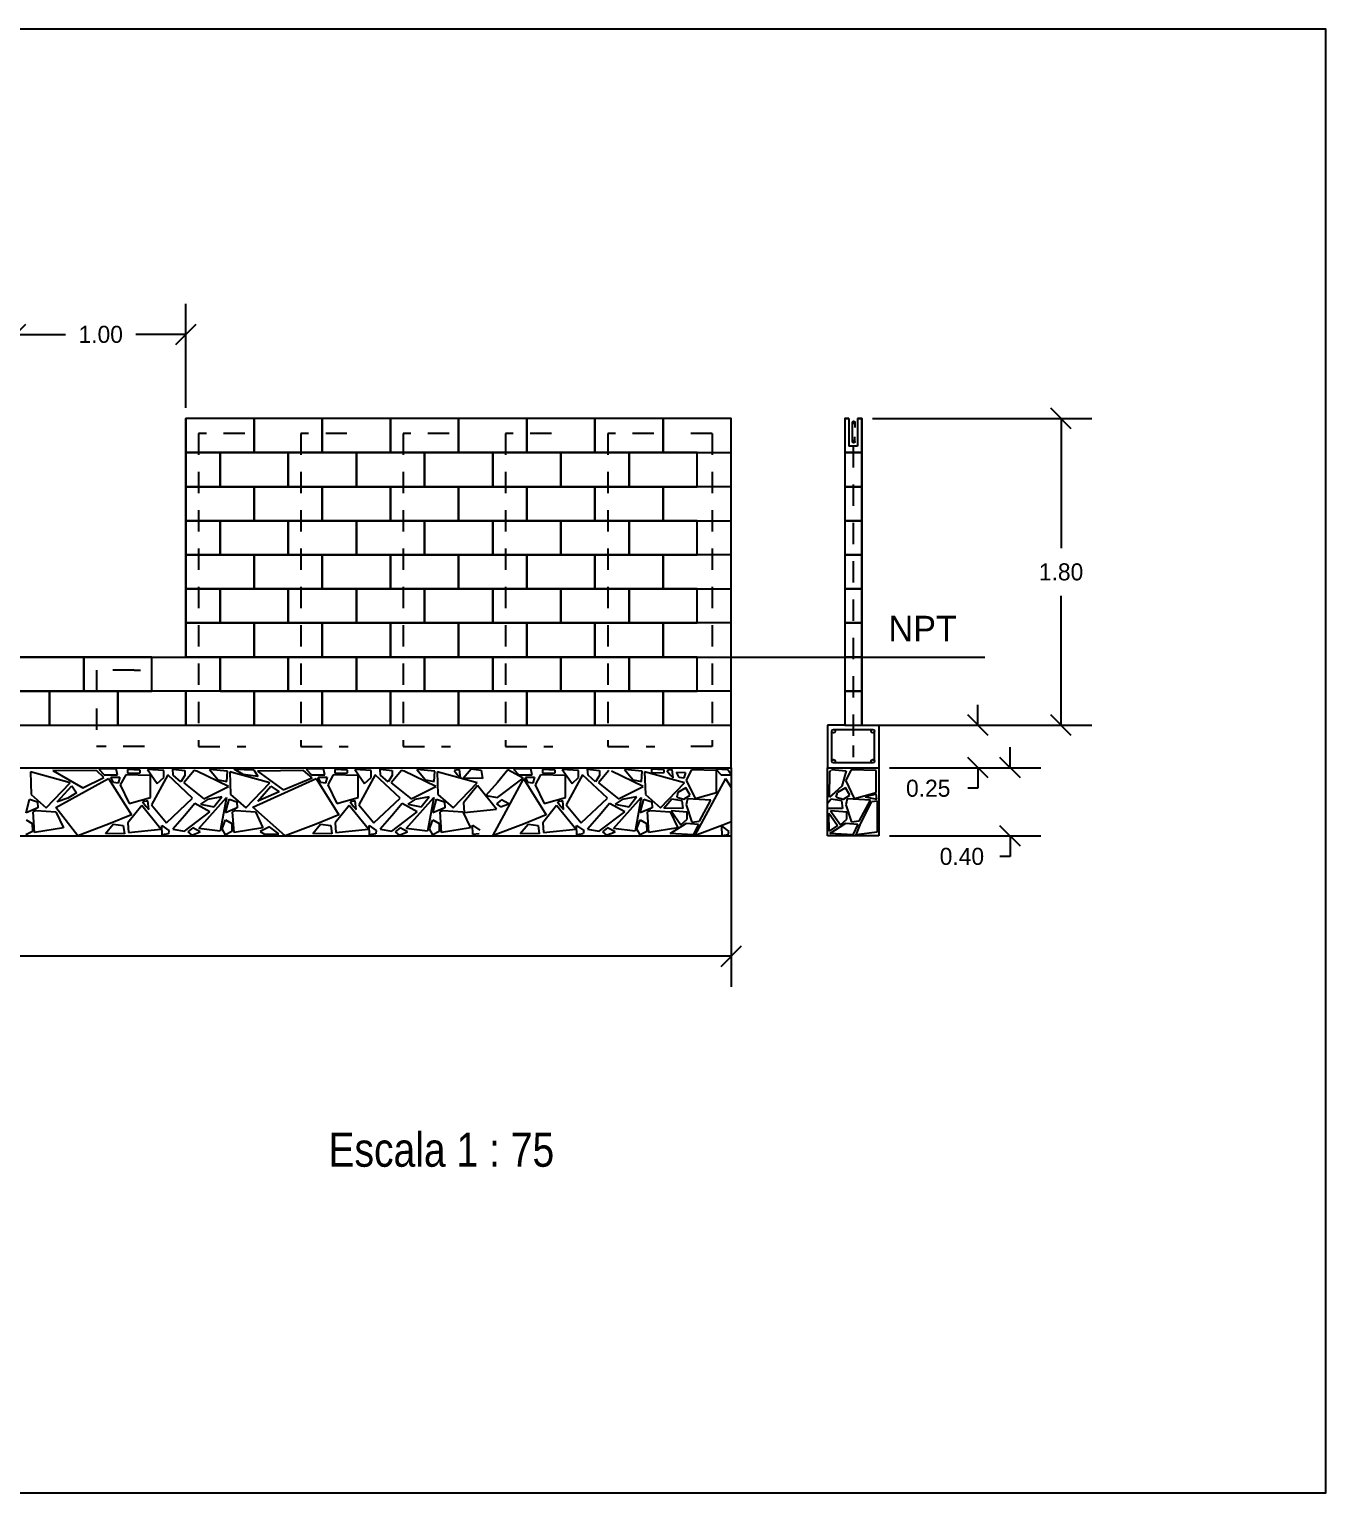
# Model space of a CAD drawing. Extents: x -52 to 126, y -84 to 6.
# Drawn here: x -15.64 to -8.03, y -3.37 to 5.22 of the extents above; entities that cross this region are included whole.
import ezdxf
from ezdxf.enums import TextEntityAlignment as Align

# ---------------------------------------------------------------- set-up
doc = ezdxf.new("R2010")
doc.units = 0
doc.header["$MEASUREMENT"] = 0
doc.linetypes.add('HIDDEN2', pattern=[0.1875, 0.125, -0.0625])
doc.layers.get('0').update_dxf_attribs({"linetype": 'CONTINUOUS'})
doc.layers.get('DEFPOINTS').update_dxf_attribs({"linetype": 'CONTINUOUS'})
for name, color, linetype in [('DIMENSIONES', 2, 'CONTINUOUS'), ('LADRILLO', 8, 'CONTINUOUS'), ('MARCO', 1, 'CONTINUOUS'), ('PAREDES', 7, 'CONTINUOUS'), ('PIEDRAS', 8, 'CONTINUOUS'), ('PUERTAS', 6, 'CONTINUOUS'), ('REFUERZO', 3, 'CONTINUOUS'), ('TERRENO', 3, 'CONTINUOUS'), ('TEXTOS', 3, 'CONTINUOUS')]:
    doc.layers.add(name, color=color, linetype=linetype)
doc.styles.add('CITYBLUEPRINT', font='CIBT____.PFB', dxfattribs={"height": 0.2})
doc.styles.add('STYLE1', font='ARIALN.TTF', dxfattribs={"height": 0.2})
doc.dimstyles.get("Standard").update_dxf_attribs({"dimtxt": 0.18, "dimasz": 0.18, "dimexe": 0.18, "dimexo": 0.0625, "dimgap": 0.09, "dimtad": 0, "dimtih": 1, "dimtoh": 1, "dimzin": 0, "dimtxsty": 'CITYBLUEPRINT', "dimcen": 0.09, "dimazin": 3, "dimtfac": 1, "dimtofl": 0, "dimtmove": 0, "dimatfit": 3, "dimtolj": 1, "dimtzin": 0})

# ---------------------------------------------------------------- blocks, each defined once
blk = doc.blocks.new('*D53')
at = {"color": 0, "linetype": 'BYBLOCK'}
for p, q in [((-11.5226, 0.5074), (-11.5226, -0.3988)), ((-26.7226, 0.4245), (-26.7226, -0.3988)), ((-26.7826, -0.2788), (-26.6626, -0.1588)), ((-11.5826, -0.2788), (-11.4626, -0.1588)), ((-26.7226, -0.2188), (-19.3876, -0.2188)), ((-11.5226, -0.2188), (-18.8576, -0.2188))]:
    blk.add_line(p, q, dxfattribs=at)
at = {"layer": 'DEFPOINTS', "color": 0, "linetype": 'BYBLOCK'}
for p in [(-11.5226, 0.5699), (-26.7226, 0.487), (-11.5226, -0.2188)]:
    blk.add_point(p, dxfattribs=at)
at = {"color": 0, "linetype": 'BYBLOCK'}
blk.add_text('15.20', height=0.1, dxfattribs=at).set_placement((-19.1226, -0.2188), align=Align.MIDDLE_CENTER)
blk = doc.blocks.new('*D54')
at = {"color": 0, "linetype": 'BYBLOCK'}
for p, q in [((-15.7226, 2.9995), (-15.7226, 3.6112)), ((-14.7226, 2.9995), (-14.7226, 3.6112)), ((-15.7826, 3.3712), (-15.6626, 3.4912)), ((-14.7826, 3.3712), (-14.6626, 3.4912)), ((-15.7226, 3.4312), (-15.4292, 3.4312)), ((-14.7226, 3.4312), (-15.0159, 3.4312))]:
    blk.add_line(p, q, dxfattribs=at)
at = {"layer": 'DEFPOINTS', "color": 0, "linetype": 'BYBLOCK'}
for p in [(-14.7226, 3.4312), (-15.7226, 2.937), (-14.7226, 2.937)]:
    blk.add_point(p, dxfattribs=at)
at = {"color": 0, "linetype": 'BYBLOCK'}
blk.add_text('1.00', height=0.1, dxfattribs=at).set_placement((-15.2226, 3.4312), align=Align.MIDDLE_CENTER)
blk = doc.blocks.new('*D55')
at = {"color": 0, "linetype": 'BYBLOCK'}
for p, q in [((-9.8261, 0.827), (-9.9461, 0.947)), ((-9.8861, 0.887), (-9.8861, 1.007)), ((-10.5948, 0.887), (-9.7061, 0.887)), ((-9.8261, 0.427), (-9.9461, 0.547)), ((-10.5948, 0.487), (-9.7061, 0.487)), ((-9.8861, 0.487), (-9.8861, 0.367)), ((-9.8861, 0.367), (-9.9461, 0.367))]:
    blk.add_line(p, q, dxfattribs=at)
at = {"layer": 'DEFPOINTS', "color": 0, "linetype": 'BYBLOCK'}
for p in [(-10.6573, 0.887), (-10.6573, 0.487), (-9.8861, 0.487)]:
    blk.add_point(p, dxfattribs=at)
at = {"color": 0, "linetype": 'BYBLOCK'}
blk.add_text('0.40', height=0.1, dxfattribs=at).set_placement((-10.1694, 0.367), align=Align.MIDDLE_CENTER)
blk = doc.blocks.new('*D56')
at = {"color": 0, "linetype": 'BYBLOCK'}
for p, q in [((-10.0755, 1.137), (-10.0755, 1.257)), ((-10.5948, 1.137), (-9.8955, 1.137)), ((-10.0155, 1.077), (-10.1355, 1.197)), ((-10.0155, 0.827), (-10.1355, 0.947)), ((-10.5948, 0.887), (-9.8955, 0.887)), ((-10.0755, 0.887), (-10.0755, 0.767)), ((-10.0755, 0.767), (-10.1355, 0.767))]:
    blk.add_line(p, q, dxfattribs=at)
at = {"layer": 'DEFPOINTS', "color": 0, "linetype": 'BYBLOCK'}
for p in [(-10.6573, 1.137), (-10.6573, 0.887), (-10.0755, 0.887)]:
    blk.add_point(p, dxfattribs=at)
at = {"color": 0, "linetype": 'BYBLOCK'}
blk.add_text('0.25', height=0.1, dxfattribs=at).set_placement((-10.3672, 0.767), align=Align.MIDDLE_CENTER)
blk = doc.blocks.new('*D57')
at = {"color": 0, "linetype": 'BYBLOCK'}
for p, q in [((-10.6948, 2.937), (-9.4074, 2.937)), ((-9.5274, 2.877), (-9.6474, 2.997)), ((-9.5874, 2.937), (-9.5874, 2.177)), ((-9.5874, 1.137), (-9.5874, 1.897)), ((-10.6948, 1.137), (-9.4074, 1.137)), ((-9.5274, 1.077), (-9.6474, 1.197))]:
    blk.add_line(p, q, dxfattribs=at)
at = {"layer": 'DEFPOINTS', "color": 0, "linetype": 'BYBLOCK'}
for p in [(-10.7573, 2.937), (-9.5874, 2.937), (-10.7573, 1.137)]:
    blk.add_point(p, dxfattribs=at)
at = {"color": 0, "linetype": 'BYBLOCK'}
blk.add_text('1.80', height=0.1, dxfattribs=at).set_placement((-9.5874, 2.037), align=Align.MIDDLE_CENTER)

msp = doc.modelspace()

# ---------------------------------------------------------------- linework, layer by layer
at = {"layer": 'LADRILLO'}
for points in [[(-14.3226, 2.737), (-14.3226, 2.937), (-14.7226, 2.937), (-14.7226, 2.737)], [(-13.9226, 2.737), (-13.9226, 2.937), (-14.3226, 2.937), (-14.3226, 2.737)], [(-13.5226, 2.737), (-13.5226, 2.937), (-13.9226, 2.937), (-13.9226, 2.737)], [(-13.1226, 2.737), (-13.1226, 2.937), (-13.5226, 2.937), (-13.5226, 2.737)], [(-12.7226, 2.737), (-12.7226, 2.937), (-13.1226, 2.937), (-13.1226, 2.737)], [(-12.3226, 2.737), (-12.3226, 2.937), (-12.7226, 2.937), (-12.7226, 2.737)], [(-11.9226, 2.737), (-11.9226, 2.937), (-12.3226, 2.937), (-12.3226, 2.737)], [(-11.5226, 2.737), (-11.5226, 2.937), (-11.9226, 2.937), (-11.9226, 2.737)], [(-14.1226, 2.537), (-14.1226, 2.737), (-14.5226, 2.737), (-14.5226, 2.537)], [(-13.7226, 2.537), (-13.7226, 2.737), (-14.1226, 2.737), (-14.1226, 2.537)], [(-13.3226, 2.537), (-13.3226, 2.737), (-13.7226, 2.737), (-13.7226, 2.537)], [(-12.9226, 2.537), (-12.9226, 2.737), (-13.3226, 2.737), (-13.3226, 2.537)], [(-12.5226, 2.537), (-12.5226, 2.737), (-12.9226, 2.737), (-12.9226, 2.537)], [(-12.1226, 2.537), (-12.1226, 2.737), (-12.5226, 2.737), (-12.5226, 2.537)], [(-11.7226, 2.537), (-11.7226, 2.737), (-12.1226, 2.737), (-12.1226, 2.537)], [(-10.8573, 2.537), (-10.7573, 2.537), (-10.7573, 2.737), (-10.8573, 2.737)], [(-14.3226, 2.337), (-14.3226, 2.537), (-14.7226, 2.537), (-14.7226, 2.337)], [(-13.9226, 2.337), (-13.9226, 2.537), (-14.3226, 2.537), (-14.3226, 2.337)], [(-13.5226, 2.337), (-13.5226, 2.537), (-13.9226, 2.537), (-13.9226, 2.337)], [(-13.1226, 2.337), (-13.1226, 2.537), (-13.5226, 2.537), (-13.5226, 2.337)], [(-12.7226, 2.337), (-12.7226, 2.537), (-13.1226, 2.537), (-13.1226, 2.337)], [(-12.3226, 2.337), (-12.3226, 2.537), (-12.7226, 2.537), (-12.7226, 2.337)], [(-11.9226, 2.337), (-11.9226, 2.537), (-12.3226, 2.537), (-12.3226, 2.337)], [(-11.5226, 2.337), (-11.5226, 2.537), (-11.9226, 2.537), (-11.9226, 2.337)], [(-10.8573, 2.337), (-10.7573, 2.337), (-10.7573, 2.537), (-10.8573, 2.537)], [(-14.1226, 2.137), (-14.1226, 2.337), (-14.5226, 2.337), (-14.5226, 2.137)], [(-13.7226, 2.137), (-13.7226, 2.337), (-14.1226, 2.337), (-14.1226, 2.137)], [(-13.3226, 2.137), (-13.3226, 2.337), (-13.7226, 2.337), (-13.7226, 2.137)], [(-12.9226, 2.137), (-12.9226, 2.337), (-13.3226, 2.337), (-13.3226, 2.137)], [(-12.5226, 2.137), (-12.5226, 2.337), (-12.9226, 2.337), (-12.9226, 2.137)], [(-12.1226, 2.137), (-12.1226, 2.337), (-12.5226, 2.337), (-12.5226, 2.137)], [(-11.7226, 2.137), (-11.7226, 2.337), (-12.1226, 2.337), (-12.1226, 2.137)], [(-10.8573, 2.137), (-10.7573, 2.137), (-10.7573, 2.337), (-10.8573, 2.337)], [(-14.3226, 1.937), (-14.3226, 2.137), (-14.7226, 2.137), (-14.7226, 1.937)], [(-13.9226, 1.937), (-13.9226, 2.137), (-14.3226, 2.137), (-14.3226, 1.937)], [(-13.5226, 1.937), (-13.5226, 2.137), (-13.9226, 2.137), (-13.9226, 1.937)], [(-13.1226, 1.937), (-13.1226, 2.137), (-13.5226, 2.137), (-13.5226, 1.937)], [(-12.7226, 1.937), (-12.7226, 2.137), (-13.1226, 2.137), (-13.1226, 1.937)], [(-12.3226, 1.937), (-12.3226, 2.137), (-12.7226, 2.137), (-12.7226, 1.937)], [(-11.9226, 1.937), (-11.9226, 2.137), (-12.3226, 2.137), (-12.3226, 1.937)], [(-11.5226, 1.937), (-11.5226, 2.137), (-11.9226, 2.137), (-11.9226, 1.937)], [(-10.8573, 1.937), (-10.7573, 1.937), (-10.7573, 2.137), (-10.8573, 2.137)], [(-14.1226, 1.737), (-14.1226, 1.937), (-14.5226, 1.937), (-14.5226, 1.737)], [(-13.7226, 1.737), (-13.7226, 1.937), (-14.1226, 1.937), (-14.1226, 1.737)], [(-13.3226, 1.737), (-13.3226, 1.937), (-13.7226, 1.937), (-13.7226, 1.737)], [(-12.9226, 1.737), (-12.9226, 1.937), (-13.3226, 1.937), (-13.3226, 1.737)], [(-12.5226, 1.737), (-12.5226, 1.937), (-12.9226, 1.937), (-12.9226, 1.737)], [(-12.1226, 1.737), (-12.1226, 1.937), (-12.5226, 1.937), (-12.5226, 1.737)], [(-11.7226, 1.737), (-11.7226, 1.937), (-12.1226, 1.937), (-12.1226, 1.737)], [(-10.8573, 1.737), (-10.7573, 1.737), (-10.7573, 1.937), (-10.8573, 1.937)], [(-14.3226, 1.537), (-14.3226, 1.737), (-14.7226, 1.737), (-14.7226, 1.537)], [(-13.9226, 1.537), (-13.9226, 1.737), (-14.3226, 1.737), (-14.3226, 1.537)], [(-13.5226, 1.537), (-13.5226, 1.737), (-13.9226, 1.737), (-13.9226, 1.537)], [(-13.1226, 1.537), (-13.1226, 1.737), (-13.5226, 1.737), (-13.5226, 1.537)], [(-12.7226, 1.537), (-12.7226, 1.737), (-13.1226, 1.737), (-13.1226, 1.537)], [(-12.3226, 1.537), (-12.3226, 1.737), (-12.7226, 1.737), (-12.7226, 1.537)], [(-11.9226, 1.537), (-11.9226, 1.737), (-12.3226, 1.737), (-12.3226, 1.537)], [(-11.5226, 1.537), (-11.5226, 1.737), (-11.9226, 1.737), (-11.9226, 1.537)], [(-10.8573, 1.537), (-10.7573, 1.537), (-10.7573, 1.737), (-10.8573, 1.737)], [(-15.3226, 1.337), (-15.3226, 1.537), (-15.7226, 1.537), (-15.7226, 1.337)], [(-14.9226, 1.337), (-14.9226, 1.537), (-15.3226, 1.537), (-15.3226, 1.337)], [(-14.1226, 1.337), (-14.1226, 1.537), (-14.5226, 1.537), (-14.5226, 1.337)], [(-13.7226, 1.337), (-13.7226, 1.537), (-14.1226, 1.537), (-14.1226, 1.337)], [(-13.3226, 1.337), (-13.3226, 1.537), (-13.7226, 1.537), (-13.7226, 1.337)], [(-12.9226, 1.337), (-12.9226, 1.537), (-13.3226, 1.537), (-13.3226, 1.337)], [(-12.5226, 1.337), (-12.5226, 1.537), (-12.9226, 1.537), (-12.9226, 1.337)], [(-12.1226, 1.337), (-12.1226, 1.537), (-12.5226, 1.537), (-12.5226, 1.337)], [(-11.7226, 1.337), (-11.7226, 1.537), (-12.1226, 1.537), (-12.1226, 1.337)], [(-10.8573, 1.337), (-10.7573, 1.337), (-10.7573, 1.537), (-10.8573, 1.537)], [(-15.5226, 1.137), (-15.5226, 1.337), (-15.9226, 1.337), (-15.9226, 1.137)], [(-15.1226, 1.137), (-15.1226, 1.337), (-15.5226, 1.337), (-15.5226, 1.137)], [(-14.7226, 1.137), (-14.7226, 1.337), (-15.1226, 1.337), (-15.1226, 1.137)], [(-14.3226, 1.137), (-14.3226, 1.337), (-14.7226, 1.337), (-14.7226, 1.137)], [(-13.9226, 1.137), (-13.9226, 1.337), (-14.3226, 1.337), (-14.3226, 1.137)], [(-13.5226, 1.137), (-13.5226, 1.337), (-13.9226, 1.337), (-13.9226, 1.137)], [(-13.1226, 1.137), (-13.1226, 1.337), (-13.5226, 1.337), (-13.5226, 1.137)], [(-12.7226, 1.137), (-12.7226, 1.337), (-13.1226, 1.337), (-13.1226, 1.137)], [(-12.3226, 1.137), (-12.3226, 1.337), (-12.7226, 1.337), (-12.7226, 1.137)], [(-11.9226, 1.137), (-11.9226, 1.337), (-12.3226, 1.337), (-12.3226, 1.137)], [(-11.5226, 1.137), (-11.5226, 1.337), (-11.9226, 1.337), (-11.9226, 1.137)], [(-10.8573, 1.137), (-10.7573, 1.137), (-10.7573, 1.337), (-10.8573, 1.337)]]:
    msp.add_lwpolyline(points, close=True, dxfattribs=at)
for points in [[(-14.7226, 2.737), (-14.7226, 2.937)], [(-10.8573, 2.737), (-10.7573, 2.737), (-10.7573, 2.937), (-10.7823, 2.937)], [(-10.8323, 2.937), (-10.8573, 2.937), (-10.8573, 2.737)], [(-14.5226, 2.537), (-14.5226, 2.737), (-14.7226, 2.737)], [(-14.7226, 2.537), (-14.5226, 2.537)], [(-14.7226, 2.337), (-14.7226, 2.537)], [(-14.5226, 2.137), (-14.5226, 2.337), (-14.7226, 2.337)], [(-14.7226, 2.137), (-14.5226, 2.137)], [(-14.7226, 1.937), (-14.7226, 2.137)], [(-14.5226, 1.737), (-14.5226, 1.937), (-14.7226, 1.937)], [(-14.7226, 1.537), (-14.7226, 1.737)], [(-14.7226, 1.737), (-14.5226, 1.737)], [(-15.7226, 1.537), (-15.7226, 1.337), (-15.3226, 1.337)], [(-14.5226, 1.337), (-14.5226, 1.537), (-14.7226, 1.537)]]:
    msp.add_lwpolyline(points, dxfattribs=at)
at = {"layer": 'MARCO'}
msp.add_lwpolyline([(-30.1902, 5.222), (-30.1902, -3.3685), (-8.0347, -3.3685), (-8.0347, 5.222)], close=True, dxfattribs=at)
at = {"layer": 'PAREDES'}
for p, q in [((-11.5226, 2.937), (-14.7226, 2.937)), ((-14.7226, 1.537), (-14.7226, 2.937)), ((-10.8573, 2.937), (-10.8573, 1.137)), ((-10.8573, 2.937), (-10.8323, 2.937)), ((-10.8323, 2.937), (-10.8573, 2.937)), ((-10.8573, 2.937), (-10.8573, 2.737)), ((-10.8323, 2.937), (-10.8323, 2.7747)), ((-10.7823, 2.937), (-10.7823, 2.7747)), ((-10.7823, 2.937), (-10.7573, 2.937)), ((-10.7823, 2.937), (-10.7573, 2.937)), ((-10.7573, 2.937), (-10.7573, 1.137)), ((-10.7573, 2.937), (-10.7573, 2.737)), ((-10.7823, 2.7747), (-10.8323, 2.7747)), ((-15.7226, 1.537), (-14.7226, 1.537)), ((-14.7226, 1.537), (-11.5226, 1.537)), ((-10.8573, 1.137), (-10.9573, 1.137)), ((-10.9573, 1.137), (-10.9573, 0.887)), ((-10.8573, 1.137), (-10.7573, 1.137)), ((-10.7573, 1.137), (-10.6573, 1.137)), ((-10.6573, 1.137), (-10.6573, 0.887)), ((-26.7226, 0.887), (-11.5226, 0.887)), ((-11.5226, 0.887), (-11.5226, 0.487)), ((-10.9573, 0.887), (-10.8573, 0.887)), ((-10.9573, 0.487), (-10.9573, 0.887)), ((-10.8573, 0.887), (-10.6573, 0.887)), ((-10.6573, 0.887), (-10.6573, 0.487)), ((-26.7226, 0.487), (-11.5226, 0.487)), ((-10.6573, 0.487), (-10.9573, 0.487))]:
    msp.add_line(p, q, dxfattribs=at)
for points in [[(-26.7226, 2.937), (-26.7226, 1.537), (-26.7226, 1.137), (-11.5226, 1.137)], [(-11.5226, 0.887), (-11.5226, 1.537), (-11.5226, 2.937)]]:
    msp.add_lwpolyline(points, dxfattribs=at)
at = {"layer": 'PIEDRAS'}
for p, q in [((-15.6354, 0.8627), (-15.6314, 0.7293)), ((-15.4009, 0.798), (-15.6354, 0.8627)), ((-15.5031, 0.8718), (-15.3282, 0.769)), ((-15.2459, 0.8684), (-15.5031, 0.8718)), ((-15.2047, 0.829), (-15.2459, 0.8684)), ((-15.1324, 0.88), (-15.2335, 0.8786)), ((-15.2335, 0.8786), (-15.2026, 0.8464)), ((-15.1239, 0.845), (-15.1324, 0.88)), ((-15.065, 0.8772), (-15.065, 0.8562)), ((-14.9906, 0.873), (-15.065, 0.8772)), ((-14.9906, 0.8576), (-14.9906, 0.873)), ((-14.9484, 0.8772), (-14.8909, 0.7945)), ((-14.853, 0.8702), (-14.9484, 0.8772)), ((-14.853, 0.8295), (-14.853, 0.8702)), ((-14.7992, 0.8785), (-14.7288, 0.8719)), ((-14.797, 0.8444), (-14.7992, 0.8785)), ((-14.675, 0.8707), (-14.7356, 0.798)), ((-14.7288, 0.8719), (-14.7288, 0.8423)), ((-14.6588, 0.8667), (-14.675, 0.8707)), ((-14.4728, 0.7778), (-14.6588, 0.8667)), ((-14.5837, 0.8774), (-14.5331, 0.817)), ((-14.4792, 0.8675), (-14.5837, 0.8774)), ((-14.4825, 0.806), (-14.4792, 0.8675)), ((-14.4647, 0.8627), (-14.4607, 0.7293)), ((-14.2302, 0.798), (-14.4647, 0.8627)), ((-14.439, 0.878), (-14.3246, 0.8752)), ((-14.3868, 0.8484), (-14.439, 0.878)), ((-14.3246, 0.8752), (-14.3006, 0.8357)), ((-14.0321, 0.871), (-14.3034, 0.8667)), ((-14.3034, 0.8667), (-14.1522, 0.758)), ((-13.9826, 0.8272), (-14.0321, 0.871)), ((-13.9155, 0.88), (-14.0165, 0.8786)), ((-14.0165, 0.8786), (-13.9857, 0.8464)), ((-13.907, 0.845), (-13.9155, 0.88)), ((-13.8481, 0.8772), (-13.8481, 0.8562)), ((-13.7736, 0.873), (-13.8481, 0.8772)), ((-13.7736, 0.8576), (-13.7736, 0.873)), ((-13.7315, 0.8772), (-13.674, 0.7945)), ((-13.636, 0.8702), (-13.7315, 0.8772)), ((-13.636, 0.8295), (-13.636, 0.8702)), ((-13.5823, 0.8785), (-13.5119, 0.8719)), ((-13.5801, 0.8444), (-13.5823, 0.8785)), ((-13.4581, 0.8707), (-13.5187, 0.798)), ((-13.5119, 0.8719), (-13.5119, 0.8423)), ((-13.4419, 0.8667), (-13.4581, 0.8707)), ((-13.2559, 0.7778), (-13.4419, 0.8667)), ((-13.3668, 0.8774), (-13.3162, 0.817)), ((-13.2623, 0.8675), (-13.3668, 0.8774)), ((-13.2656, 0.806), (-13.2623, 0.8675)), ((-13.2478, 0.8627), (-13.2438, 0.7293)), ((-13.0133, 0.798), (-13.2478, 0.8627)), ((-13.1175, 0.8768), (-13.1484, 0.8712)), ((-13.1484, 0.8712), (-13.1287, 0.8446)), ((-13.1119, 0.8277), (-13.1175, 0.8768)), ((-13.0951, 0.8262), (-13.0487, 0.8809)), ((-13.0487, 0.8809), (-12.9898, 0.8725)), ((-12.9898, 0.8725), (-12.9827, 0.8248)), ((-12.8335, 0.8742), (-12.8942, 0.8014)), ((-12.7446, 0.8257), (-12.8335, 0.8742)), ((-12.6985, 0.88), (-12.7996, 0.8786)), ((-12.7996, 0.8786), (-12.7687, 0.8464)), ((-12.6901, 0.845), (-12.6985, 0.88)), ((-12.6312, 0.8772), (-12.6312, 0.8562)), ((-12.5567, 0.873), (-12.6312, 0.8772)), ((-12.5567, 0.8576), (-12.5567, 0.873)), ((-12.5146, 0.8772), (-12.4571, 0.7945)), ((-12.4191, 0.8702), (-12.5146, 0.8772)), ((-12.4191, 0.8295), (-12.4191, 0.8702)), ((-12.3654, 0.8785), (-12.295, 0.8719)), ((-12.3632, 0.8444), (-12.3654, 0.8785)), ((-12.2412, 0.8707), (-12.3018, 0.798)), ((-12.295, 0.8719), (-12.295, 0.8423)), ((-12.039, 0.7778), (-12.225, 0.8667)), ((-12.1499, 0.8774), (-12.0993, 0.817)), ((-12.0454, 0.8675), (-12.1499, 0.8774)), ((-12.0487, 0.806), (-12.0454, 0.8675)), ((-12.0309, 0.8627), (-12.0269, 0.7293)), ((-11.7964, 0.798), (-12.0309, 0.8627)), ((-11.9901, 0.8786), (-11.9901, 0.8576)), ((-11.9157, 0.8744), (-11.9901, 0.8786)), ((-11.9157, 0.859), (-11.9157, 0.8744)), ((-11.8693, 0.8773), (-11.9002, 0.8717)), ((-11.9002, 0.8717), (-11.8806, 0.845)), ((-11.8637, 0.8282), (-11.8693, 0.8773)), ((-11.8435, 0.8614), (-11.7916, 0.86)), ((-11.8281, 0.8305), (-11.8435, 0.8614)), ((-11.7916, 0.86), (-11.8014, 0.8263)), ((-11.7555, 0.8755), (-11.7878, 0.8149)), ((-11.6099, 0.8715), (-11.7555, 0.8755)), ((-11.6135, 0.8786), (-11.5827, 0.8464)), ((-11.5428, 0.8748), (-11.6135, 0.8786)), ((-11.6099, 0.7422), (-11.6099, 0.8715)), ((-11.5226, 0.8453), (-11.5428, 0.8748)), ((-10.9473, 0.7154), (-10.945, 0.8647)), ((-10.945, 0.8647), (-10.9392, 0.8739)), ((-10.9346, 0.8762), (-10.8489, 0.8693)), ((-10.8489, 0.8693), (-10.8732, 0.7791)), ((-10.8189, 0.8755), (-10.8513, 0.8149)), ((-10.6734, 0.8715), (-10.8189, 0.8755)), ((-10.6734, 0.7422), (-10.6734, 0.8715)), ((-15.5424, 0.6526), (-15.4009, 0.798)), ((-15.486, 0.6542), (-15.176, 0.8249)), ((-15.4791, 0.6867), (-15.3917, 0.781)), ((-15.3917, 0.781), (-15.3642, 0.7398)), ((-15.3282, 0.769), (-15.2047, 0.829)), ((-15.2026, 0.8464), (-15.1239, 0.845)), ((-15.176, 0.8249), (-15.0417, 0.6102)), ((-15.1632, 0.8323), (-15.1113, 0.8309)), ((-15.1478, 0.8015), (-15.1632, 0.8323)), ((-15.1211, 0.7973), (-15.1478, 0.8015)), ((-15.1113, 0.8309), (-15.1211, 0.7973)), ((-15.0752, 0.8465), (-15.1076, 0.7859)), ((-15.1076, 0.7859), (-15.055, 0.6768)), ((-14.9297, 0.8425), (-15.0752, 0.8465)), ((-15.065, 0.8562), (-14.9906, 0.8576)), ((-14.9297, 0.7132), (-14.9297, 0.8425)), ((-14.8286, 0.8465), (-14.9256, 0.6687)), ((-14.8909, 0.7945), (-14.853, 0.8295)), ((-14.6831, 0.7091), (-14.8286, 0.8465)), ((-14.753, 0.8049), (-14.797, 0.8444)), ((-14.7288, 0.8423), (-14.753, 0.8049)), ((-14.7356, 0.798), (-14.6184, 0.7051)), ((-14.6184, 0.7051), (-14.4728, 0.7778)), ((-14.5331, 0.817), (-14.4825, 0.806)), ((-14.3006, 0.8357), (-14.3868, 0.8484)), ((-14.3717, 0.6526), (-14.2302, 0.798)), ((-14.3302, 0.6563), (-13.9591, 0.8249)), ((-14.3006, 0.6916), (-14.2242, 0.7792)), ((-14.2242, 0.7792), (-14.1762, 0.7467)), ((-14.1522, 0.758), (-13.9826, 0.8272)), ((-13.9857, 0.8464), (-13.907, 0.845)), ((-13.9591, 0.8249), (-13.8248, 0.6102)), ((-13.9463, 0.8323), (-13.8944, 0.8309)), ((-13.9309, 0.8015), (-13.9463, 0.8323)), ((-13.9042, 0.7973), (-13.9309, 0.8015)), ((-13.8944, 0.8309), (-13.9042, 0.7973)), ((-13.8583, 0.8465), (-13.8907, 0.7859)), ((-13.8907, 0.7859), (-13.8381, 0.6768)), ((-13.7128, 0.8425), (-13.8583, 0.8465)), ((-13.8481, 0.8562), (-13.7736, 0.8576)), ((-13.7128, 0.7132), (-13.7128, 0.8425)), ((-13.6117, 0.8465), (-13.7087, 0.6687)), ((-13.674, 0.7945), (-13.636, 0.8295)), ((-13.4661, 0.7091), (-13.6117, 0.8465)), ((-13.5361, 0.8049), (-13.5801, 0.8444)), ((-13.5119, 0.8423), (-13.5361, 0.8049)), ((-13.5187, 0.798), (-13.4015, 0.7051)), ((-13.4015, 0.7051), (-13.2559, 0.7778)), ((-13.3162, 0.817), (-13.2656, 0.806)), ((-13.1548, 0.6526), (-13.0133, 0.798)), ((-13.1287, 0.8446), (-13.1119, 0.8277)), ((-12.9827, 0.8248), (-13.0951, 0.8262)), ((-13.0125, 0.7821), (-13.0934, 0.6811)), ((-12.8993, 0.6447), (-13.0125, 0.7821)), ((-12.8942, 0.8014), (-12.9629, 0.7247)), ((-12.7422, 0.8249), (-12.9238, 0.487)), ((-12.8942, 0.7126), (-12.7446, 0.8257)), ((-12.7687, 0.8464), (-12.6901, 0.845)), ((-12.7422, 0.8249), (-12.6079, 0.6102)), ((-12.7294, 0.8323), (-12.6775, 0.8309)), ((-12.714, 0.8015), (-12.7294, 0.8323)), ((-12.6873, 0.7973), (-12.714, 0.8015)), ((-12.6775, 0.8309), (-12.6873, 0.7973)), ((-12.6414, 0.8465), (-12.6738, 0.7859)), ((-12.6738, 0.7859), (-12.6212, 0.6768)), ((-12.4959, 0.8425), (-12.6414, 0.8465)), ((-12.6312, 0.8562), (-12.5567, 0.8576)), ((-12.4959, 0.7132), (-12.4959, 0.8425)), ((-12.3948, 0.8465), (-12.4918, 0.6687)), ((-12.4571, 0.7945), (-12.4191, 0.8295)), ((-12.2492, 0.7091), (-12.3948, 0.8465)), ((-12.3192, 0.8049), (-12.3632, 0.8444)), ((-12.295, 0.8423), (-12.3192, 0.8049)), ((-12.3018, 0.798), (-12.1846, 0.7051)), ((-12.1846, 0.7051), (-12.039, 0.7778)), ((-12.0993, 0.817), (-12.0487, 0.806)), ((-11.9901, 0.8576), (-11.9157, 0.859)), ((-11.9379, 0.6526), (-11.7964, 0.798)), ((-11.8806, 0.845), (-11.8637, 0.8282)), ((-11.8014, 0.8263), (-11.8281, 0.8305)), ((-11.7878, 0.8149), (-11.7353, 0.7058)), ((-11.5561, 0.8249), (-11.7377, 0.487)), ((-11.5827, 0.8464), (-11.5226, 0.8453)), ((-11.5561, 0.8249), (-11.5226, 0.7712)), ((-10.8732, 0.7791), (-10.9149, 0.742)), ((-10.7987, 0.7058), (-10.8513, 0.8149)), ((-15.6609, 0.6225), (-15.64, 0.7027)), ((-15.64, 0.7027), (-15.5939, 0.6862)), ((-15.6314, 0.7293), (-15.5424, 0.6526)), ((-15.4157, 0.709), (-15.4791, 0.6867)), ((-15.3642, 0.7398), (-15.4157, 0.709)), ((-15.055, 0.6768), (-14.9297, 0.7132)), ((-14.9456, 0.692), (-14.9765, 0.6864)), ((-14.94, 0.6429), (-14.9456, 0.692)), ((-14.8367, 0.5637), (-14.6831, 0.7091)), ((-14.6467, 0.5314), (-14.4849, 0.7132)), ((-14.5958, 0.7016), (-14.6376, 0.673)), ((-14.5122, 0.7159), (-14.5958, 0.7016)), ((-14.5584, 0.6577), (-14.5122, 0.7159)), ((-14.4849, 0.7132), (-14.5213, 0.5152)), ((-14.4902, 0.6225), (-14.4693, 0.7027)), ((-14.4693, 0.7027), (-14.4232, 0.6862)), ((-14.4607, 0.7293), (-14.3717, 0.6526)), ((-14.1762, 0.7467), (-14.3006, 0.6916)), ((-13.8381, 0.6768), (-13.7128, 0.7132)), ((-13.7287, 0.692), (-13.7596, 0.6864)), ((-13.7231, 0.6429), (-13.7287, 0.692)), ((-13.6198, 0.5637), (-13.4661, 0.7091)), ((-13.4298, 0.5314), (-13.268, 0.7132)), ((-13.3789, 0.7016), (-13.4207, 0.673)), ((-13.2953, 0.7159), (-13.3789, 0.7016)), ((-13.3415, 0.6577), (-13.2953, 0.7159)), ((-13.268, 0.7132), (-13.3044, 0.5152)), ((-13.2733, 0.6225), (-13.2524, 0.7027)), ((-13.2524, 0.7027), (-13.2063, 0.6862)), ((-13.2438, 0.7293), (-13.1548, 0.6526)), ((-12.9629, 0.7247), (-12.8942, 0.7126)), ((-12.8714, 0.6986), (-12.9011, 0.6755)), ((-12.8274, 0.6755), (-12.8714, 0.6986)), ((-12.6212, 0.6768), (-12.4959, 0.7132)), ((-12.5118, 0.692), (-12.5427, 0.6864)), ((-12.5062, 0.6429), (-12.5118, 0.692)), ((-12.4029, 0.5637), (-12.2492, 0.7091)), ((-12.2129, 0.5314), (-12.0511, 0.7132)), ((-12.162, 0.7016), (-12.2038, 0.673)), ((-12.0784, 0.7159), (-12.162, 0.7016)), ((-12.1246, 0.6577), (-12.0784, 0.7159)), ((-12.0511, 0.7132), (-12.0875, 0.5152)), ((-12.0564, 0.6225), (-12.0355, 0.7027)), ((-12.0355, 0.7027), (-11.9893, 0.6862)), ((-12.0269, 0.7293), (-11.9379, 0.6526)), ((-11.9187, 0.6491), (-11.8724, 0.7038)), ((-11.8724, 0.7038), (-11.8134, 0.6954)), ((-11.8361, 0.7421), (-11.843, 0.7144)), ((-11.843, 0.7144), (-11.8015, 0.7034)), ((-11.7891, 0.7683), (-11.8361, 0.7421)), ((-11.8134, 0.6954), (-11.8064, 0.6477)), ((-11.8015, 0.7034), (-11.7642, 0.7269)), ((-11.7642, 0.7269), (-11.7891, 0.7683)), ((-11.7794, 0.7047), (-11.7877, 0.6688)), ((-11.6424, 0.6978), (-11.7794, 0.7047)), ((-11.7353, 0.7058), (-11.6099, 0.7422)), ((-11.7088, 0.5734), (-11.6424, 0.6978)), ((-10.9573, 0.6784), (-10.9358, 0.7038)), ((-10.9149, 0.742), (-10.9473, 0.7154)), ((-10.9358, 0.7038), (-10.8768, 0.6954)), ((-10.9065, 0.7144), (-10.8995, 0.7421)), ((-10.9065, 0.7144), (-10.865, 0.7034)), ((-10.8525, 0.7683), (-10.8995, 0.7421)), ((-10.8768, 0.6954), (-10.8698, 0.6477)), ((-10.865, 0.7034), (-10.8276, 0.7269)), ((-10.8276, 0.7269), (-10.8525, 0.7683)), ((-10.8428, 0.7047), (-10.8511, 0.6688)), ((-10.7059, 0.6978), (-10.8428, 0.7047)), ((-10.7987, 0.7058), (-10.6734, 0.7422)), ((-10.7723, 0.5734), (-10.7059, 0.6978)), ((-10.7632, 0.5615), (-10.6972, 0.6888)), ((-10.6729, 0.7328), (-10.7366, 0.7166)), ((-10.7366, 0.7166), (-10.6694, 0.7027)), ((-10.6972, 0.6888), (-10.666, 0.6923)), ((-10.6694, 0.7027), (-10.6729, 0.7328)), ((-10.666, 0.6923), (-10.666, 0.5095)), ((-15.5917, 0.6522), (-15.6609, 0.6225)), ((-15.599, 0.6364), (-15.6193, 0.6283)), ((-15.6112, 0.5071), (-15.6193, 0.6283)), ((-15.599, 0.6364), (-15.4858, 0.6283)), ((-15.5939, 0.6862), (-15.5917, 0.6522)), ((-15.3576, 0.487), (-15.486, 0.6542)), ((-15.4858, 0.6283), (-15.4414, 0.5354)), ((-15.0417, 0.6102), (-15.176, 0.5565)), ((-14.9822, 0.6647), (-15.0631, 0.5637)), ((-14.869, 0.5273), (-14.9822, 0.6647)), ((-14.9765, 0.6864), (-14.9569, 0.6598)), ((-14.9569, 0.6598), (-14.94, 0.6429)), ((-14.9256, 0.6687), (-14.8367, 0.5637)), ((-14.7316, 0.6041), (-14.8003, 0.5273)), ((-14.6709, 0.6768), (-14.7316, 0.6041)), ((-14.7316, 0.5152), (-14.582, 0.6283)), ((-14.582, 0.6283), (-14.6709, 0.6768)), ((-14.6376, 0.673), (-14.5584, 0.6577)), ((-14.421, 0.6522), (-14.4902, 0.6225)), ((-14.4283, 0.6364), (-14.4486, 0.6283)), ((-14.4405, 0.5071), (-14.4486, 0.6283)), ((-14.4283, 0.6364), (-14.3151, 0.6283)), ((-14.4232, 0.6862), (-14.421, 0.6522)), ((-14.1407, 0.487), (-14.3302, 0.6563)), ((-14.3151, 0.6283), (-14.2707, 0.5354)), ((-13.8248, 0.6102), (-13.9591, 0.5565)), ((-13.7653, 0.6647), (-13.8462, 0.5637)), ((-13.6521, 0.5273), (-13.7653, 0.6647)), ((-13.7596, 0.6864), (-13.7399, 0.6598)), ((-13.7399, 0.6598), (-13.7231, 0.6429)), ((-13.7087, 0.6687), (-13.6198, 0.5637)), ((-13.5147, 0.6041), (-13.5834, 0.5273)), ((-13.454, 0.6768), (-13.5147, 0.6041)), ((-13.5147, 0.5152), (-13.3651, 0.6283)), ((-13.3651, 0.6283), (-13.454, 0.6768)), ((-13.4207, 0.673), (-13.3415, 0.6577)), ((-13.2041, 0.6522), (-13.2733, 0.6225)), ((-13.2114, 0.6364), (-13.2317, 0.6283)), ((-13.2236, 0.5071), (-13.2317, 0.6283)), ((-13.2114, 0.6364), (-13.0982, 0.6283)), ((-13.2063, 0.6862), (-13.2041, 0.6522)), ((-13.0982, 0.6283), (-13.0538, 0.5354)), ((-13.0934, 0.6811), (-13.0894, 0.6245)), ((-13.0894, 0.6245), (-12.8993, 0.6447)), ((-12.9011, 0.6755), (-12.8769, 0.6568)), ((-12.8769, 0.6568), (-12.8274, 0.6755)), ((-12.6079, 0.6102), (-12.7422, 0.5565)), ((-12.5484, 0.6647), (-12.6293, 0.5637)), ((-12.4352, 0.5273), (-12.5484, 0.6647)), ((-12.5427, 0.6864), (-12.523, 0.6598)), ((-12.523, 0.6598), (-12.5062, 0.6429)), ((-12.4918, 0.6687), (-12.4029, 0.5637)), ((-12.2978, 0.6041), (-12.3665, 0.5273)), ((-12.2371, 0.6768), (-12.2978, 0.6041)), ((-12.2978, 0.5152), (-12.1482, 0.6283)), ((-12.1482, 0.6283), (-12.2371, 0.6768)), ((-12.2038, 0.673), (-12.1246, 0.6577)), ((-11.9871, 0.6522), (-12.0564, 0.6225)), ((-11.9945, 0.6364), (-12.0147, 0.6283)), ((-12.0067, 0.5071), (-12.0147, 0.6283)), ((-11.9945, 0.6364), (-11.8813, 0.6283)), ((-11.9893, 0.6862), (-11.9871, 0.6522)), ((-11.8064, 0.6477), (-11.9187, 0.6491)), ((-11.8813, 0.6283), (-11.8369, 0.5354)), ((-11.8763, 0.634), (-11.8187, 0.5512)), ((-11.7808, 0.6269), (-11.8763, 0.634)), ((-11.7877, 0.6688), (-11.7545, 0.5679)), ((-11.7808, 0.5862), (-11.7808, 0.6269)), ((-10.8698, 0.6477), (-10.9573, 0.6488)), ((-10.9485, 0.5141), (-10.9496, 0.6205)), ((-10.9496, 0.6205), (-10.938, 0.6055)), ((-10.945, 0.609), (-10.938, 0.6055)), ((-10.9398, 0.634), (-10.8822, 0.5512)), ((-10.8443, 0.6269), (-10.9398, 0.634)), ((-10.938, 0.6055), (-10.8987, 0.5477)), ((-10.8511, 0.6688), (-10.8179, 0.5679)), ((-10.8443, 0.5862), (-10.8443, 0.6269)), ((-15.6609, 0.5807), (-15.6246, 0.5599)), ((-15.6246, 0.5599), (-15.6235, 0.5137)), ((-15.4414, 0.5354), (-15.6112, 0.5071)), ((-15.176, 0.5565), (-15.3576, 0.487)), ((-15.1955, 0.5012), (-15.1492, 0.5559)), ((-15.1492, 0.5559), (-15.0902, 0.5475)), ((-15.0902, 0.5475), (-15.0832, 0.4998)), ((-15.0631, 0.5637), (-15.0591, 0.5071)), ((-15.0591, 0.5071), (-14.869, 0.5273)), ((-14.8641, 0.5489), (-14.8223, 0.5192)), ((-14.8619, 0.4939), (-14.8641, 0.5489)), ((-14.8223, 0.5192), (-14.8256, 0.4983)), ((-14.8003, 0.5273), (-14.7316, 0.5152)), ((-14.6827, 0.5335), (-14.7123, 0.5104)), ((-14.6387, 0.5104), (-14.6827, 0.5335)), ((-14.5213, 0.5152), (-14.6467, 0.5314)), ((-14.51, 0.528), (-14.4902, 0.5807)), ((-14.4913, 0.4939), (-14.51, 0.528)), ((-14.4902, 0.5807), (-14.4539, 0.5599)), ((-14.4539, 0.5599), (-14.4528, 0.5137)), ((-14.2707, 0.5354), (-14.4405, 0.5071)), ((-14.2327, 0.5405), (-14.2878, 0.5123)), ((-14.1776, 0.4996), (-14.2327, 0.5405)), ((-13.9591, 0.5565), (-14.1407, 0.487)), ((-13.9786, 0.5012), (-13.9323, 0.5559)), ((-13.9323, 0.5559), (-13.8733, 0.5475)), ((-13.8733, 0.5475), (-13.8663, 0.4998)), ((-13.8462, 0.5637), (-13.8421, 0.5071)), ((-13.8421, 0.5071), (-13.6521, 0.5273)), ((-13.6472, 0.5489), (-13.6054, 0.5192)), ((-13.645, 0.4939), (-13.6472, 0.5489)), ((-13.6054, 0.5192), (-13.6087, 0.4983)), ((-13.5834, 0.5273), (-13.5147, 0.5152)), ((-13.4658, 0.5335), (-13.4954, 0.5104)), ((-13.4218, 0.5104), (-13.4658, 0.5335)), ((-13.3044, 0.5152), (-13.4298, 0.5314)), ((-13.2931, 0.528), (-13.2733, 0.5807)), ((-13.2744, 0.4939), (-13.2931, 0.528)), ((-13.2733, 0.5807), (-13.237, 0.5599)), ((-13.237, 0.5599), (-13.2359, 0.5137)), ((-13.0538, 0.5354), (-13.2236, 0.5071)), ((-13.0405, 0.5494), (-12.9987, 0.5198)), ((-13.0383, 0.4945), (-13.0405, 0.5494)), ((-12.7422, 0.5565), (-12.9238, 0.487)), ((-12.7617, 0.5012), (-12.7154, 0.5559)), ((-12.7154, 0.5559), (-12.6564, 0.5475)), ((-12.6564, 0.5475), (-12.6494, 0.4998)), ((-12.6293, 0.5637), (-12.6252, 0.5071)), ((-12.6252, 0.5071), (-12.4352, 0.5273)), ((-12.4303, 0.5489), (-12.3885, 0.5192)), ((-12.4281, 0.4939), (-12.4303, 0.5489)), ((-12.3885, 0.5192), (-12.3918, 0.4983)), ((-12.3665, 0.5273), (-12.2978, 0.5152)), ((-12.2488, 0.5335), (-12.2785, 0.5104)), ((-12.2049, 0.5104), (-12.2488, 0.5335)), ((-12.0875, 0.5152), (-12.2129, 0.5314)), ((-12.0762, 0.528), (-12.0564, 0.5807)), ((-12.0575, 0.4939), (-12.0762, 0.528)), ((-12.0564, 0.5807), (-12.0201, 0.5599)), ((-12.0201, 0.5599), (-12.019, 0.5137)), ((-11.8369, 0.5354), (-12.0067, 0.5071)), ((-11.8804, 0.5002), (-11.7863, 0.561)), ((-11.8187, 0.5512), (-11.7808, 0.5862)), ((-11.7863, 0.561), (-11.7157, 0.5568)), ((-11.7545, 0.5679), (-11.7088, 0.5734)), ((-11.7157, 0.5568), (-11.7462, 0.4932)), ((-11.5561, 0.5565), (-11.7377, 0.487)), ((-11.5789, 0.5433), (-11.5371, 0.5137)), ((-11.5767, 0.4884), (-11.5789, 0.5433)), ((-11.5226, 0.5699), (-11.5561, 0.5565)), ((-10.8987, 0.5477), (-10.9485, 0.5141)), ((-10.9438, 0.5002), (-10.8497, 0.561)), ((-10.8822, 0.5512), (-10.8443, 0.5862)), ((-10.8497, 0.561), (-10.7792, 0.5568)), ((-10.7723, 0.5734), (-10.8179, 0.5679)), ((-10.7792, 0.5568), (-10.8096, 0.4932)), ((-10.7899, 0.4933), (-10.7632, 0.5615)), ((-15.6235, 0.5137), (-15.662, 0.4939)), ((-15.0832, 0.4998), (-15.1955, 0.5012)), ((-14.8256, 0.4983), (-14.8619, 0.4939)), ((-14.7123, 0.5104), (-14.6882, 0.4917)), ((-14.6882, 0.4917), (-14.6387, 0.5104)), ((-14.4528, 0.5137), (-14.4913, 0.4939)), ((-14.2878, 0.5123), (-14.2624, 0.4968)), ((-14.2624, 0.4968), (-14.1776, 0.4996)), ((-13.8663, 0.4998), (-13.9786, 0.5012)), ((-13.6087, 0.4983), (-13.645, 0.4939)), ((-13.4954, 0.5104), (-13.4712, 0.4917)), ((-13.4712, 0.4917), (-13.4218, 0.5104)), ((-13.2359, 0.5137), (-13.2744, 0.4939)), ((-13.002, 0.4989), (-13.0383, 0.4945)), ((-12.6494, 0.4998), (-12.7617, 0.5012)), ((-12.3918, 0.4983), (-12.4281, 0.4939)), ((-12.2785, 0.5104), (-12.2543, 0.4917)), ((-12.2543, 0.4917), (-12.2049, 0.5104)), ((-12.019, 0.5137), (-12.0575, 0.4939)), ((-11.7462, 0.4932), (-11.8804, 0.5002)), ((-11.5404, 0.4928), (-11.5767, 0.4884)), ((-11.5404, 0.4928), (-11.5371, 0.5137)), ((-10.8096, 0.4932), (-10.9438, 0.5002)), ((-10.666, 0.5095), (-10.7899, 0.4933))]:
    msp.add_line(p, q, dxfattribs=at)
at = {"layer": 'PUERTAS'}
msp.add_line((-14.7226, 2.937), (-14.7226, 1.537), dxfattribs=at)
at = {"layer": 'REFUERZO', "linetype": 'HIDDEN2'}
for p, q in [((-14.3775, 2.8494), (-14.6479, 2.8494)), ((-14.6479, 2.8494), (-14.6479, 1.0128)), ((-13.7775, 2.8494), (-14.0479, 2.8494)), ((-14.0479, 2.8494), (-14.0479, 1.0128)), ((-13.1775, 2.8494), (-13.4479, 2.8494)), ((-13.4479, 2.8494), (-13.4479, 1.0128)), ((-12.5775, 2.8494), (-12.8479, 2.8494)), ((-12.8479, 2.8494), (-12.8479, 1.0128)), ((-11.9775, 2.8494), (-12.2479, 2.8494)), ((-12.2479, 2.8494), (-12.2479, 1.0128)), ((-11.6353, 2.8494), (-11.8201, 2.8494)), ((-11.6353, 2.8494), (-11.6353, 1.0128)), ((-10.8073, 2.7747), (-10.8073, 1.0186)), ((-15.2479, 1.4603), (-15.2479, 1.0128)), ((-15.0264, 1.4603), (-15.2479, 1.4603)), ((-15.0264, 1.4603), (-14.9891, 1.4603)), ((-14.9652, 1.0128), (-15.2479, 1.0128)), ((-14.6479, 1.0128), (-14.3705, 1.0128)), ((-14.0479, 1.0128), (-13.7705, 1.0128)), ((-13.4479, 1.0128), (-13.1705, 1.0128)), ((-12.8479, 1.0128), (-12.5705, 1.0128)), ((-12.2479, 1.0128), (-11.9705, 1.0128)), ((-11.6353, 1.0128), (-11.8201, 1.0128)), ((-10.8073, 1.0186), (-10.8073, 0.9501))]:
    msp.add_line(p, q, dxfattribs=at)
at = {"layer": 'REFUERZO'}
for p, q in [((-10.8124, 2.914), (-10.8124, 2.8021)), ((-10.7985, 2.9146), (-10.7985, 2.8835)), ((-10.7985, 2.8003), (-10.7985, 2.8296)), ((-10.9342, 1.1044), (-10.9342, 0.9237)), ((-10.6911, 1.1106), (-10.9229, 1.1106)), ((-10.6836, 1.1019), (-10.6836, 0.925)), ((-10.6936, 0.9162), (-10.9229, 0.9162))]:
    msp.add_line(p, q, dxfattribs=at)
for centre, radius in [((-10.8054, 2.914), 0.00704), ((-10.8054, 2.8009), 0.00704), ((-10.9227, 1.1019), 0.00997), ((-10.692, 1.1019), 0.00997), ((-10.9227, 0.925), 0.00997), ((-10.692, 0.925), 0.00997)]:
    msp.add_circle(centre, radius, dxfattribs=at)
at = {"layer": 'TERRENO'}
msp.add_line((-15.7226, 1.537), (-10.0341, 1.537), dxfattribs=at)

# ---------------------------------------------------------------- texts
at = {"layer": 'DIMENSIONES', "style": 'STYLE1'}
msp.add_text('Escala 1 : 75', height=0.2, dxfattribs=at).set_placement((-13.8863, -1.4548))
at = {"layer": 'TEXTOS', "style": 'CITYBLUEPRINT'}
msp.add_text('NPT', height=0.15, dxfattribs=at).set_placement((-10.6001, 1.629))

# ---------------------------------------------------------------- dimensions: what is measured, and where the dimension line sits
at = {"layer": 'DIMENSIONES'}
for base, p1, p2, picture, middle in [((-14.7226, 3.4312), (-15.7226, 2.937), (-14.7226, 2.937), '*D54', (-15.2226, 3.4312)), ((-11.5226, -0.2188), (-26.7226, 0.487), (-11.5226, 0.5699), '*D53', (-19.1226, -0.2188))]:
    dim = msp.add_linear_dim(base=base, p1=p1, p2=p2, dimstyle='Standard', dxfattribs=at)
    dim.commit()
    dim.dimension.update_dxf_attribs({"geometry": picture, "text_midpoint": middle})
for base, p1, p2, picture, middle in [((-9.5874, 2.937), (-10.7573, 1.137), (-10.7573, 2.937), '*D57', (-9.5874, 2.037)), ((-10.0755, 0.887), (-10.6573, 1.137), (-10.6573, 0.887), '*D56', (-10.3672, 0.767)), ((-9.8861, 0.487), (-10.6573, 0.887), (-10.6573, 0.487), '*D55', (-10.1694, 0.367))]:
    dim = msp.add_linear_dim(base=base, p1=p1, p2=p2, angle=90, dimstyle='Standard', dxfattribs=at)
    dim.commit()
    dim.dimension.update_dxf_attribs({"geometry": picture, "text_midpoint": middle})

doc.saveas('drawing.dxf')
